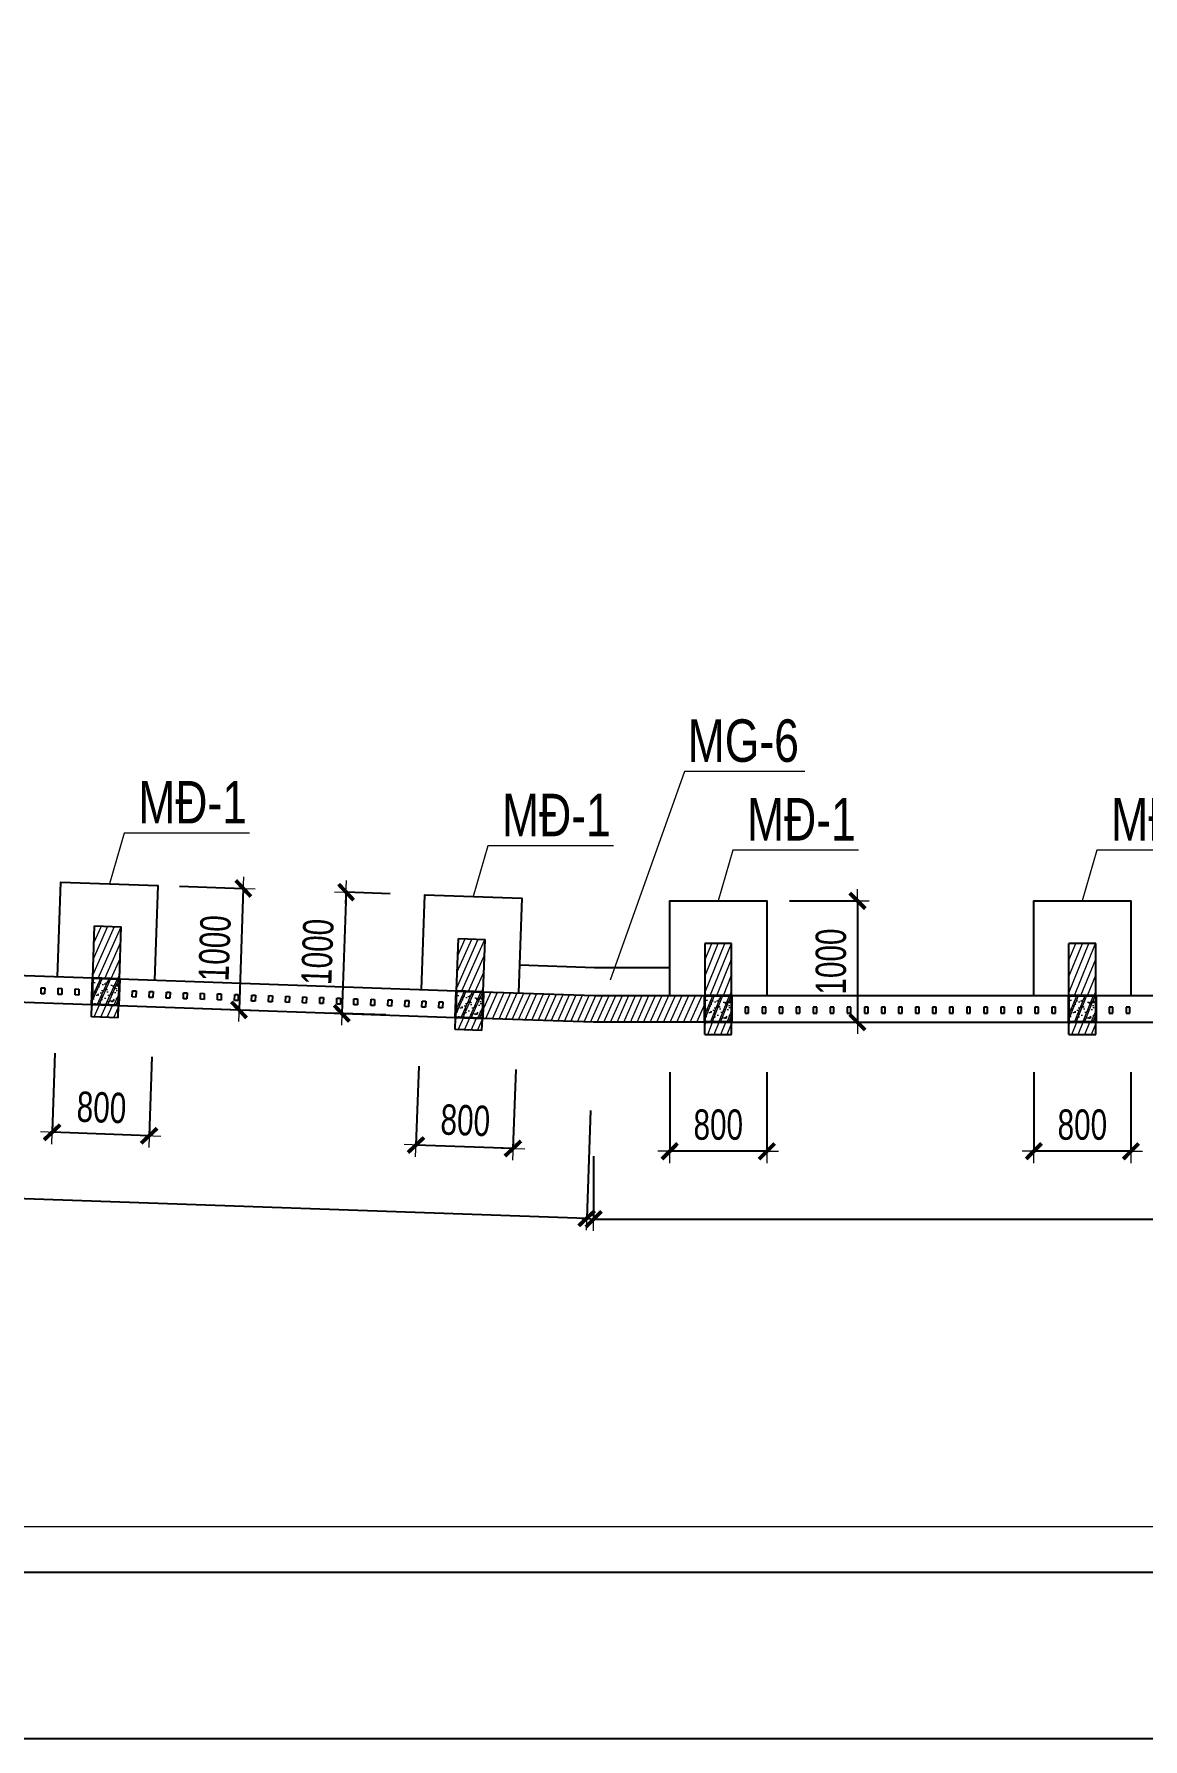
# Model space of a CAD drawing. Header units: millimetres. Extents: x 1360663 to 1465788, y -143522 to -69272.
# Drawn here: x 1419830 to 1428967, y -143522 to -129475 of the extents above; entities that cross this region are included whole.
import ezdxf
from ezdxf.enums import TextEntityAlignment as Align

# ---------------------------------------------------------------- set-up
doc = ezdxf.new("R2010")
doc.units = ezdxf.units.MM
doc.header["$MEASUREMENT"] = 0
doc.header["$PDMODE"] = 3
for name, color, linetype, lineweight in [('CDC-KHUNGTEN', 7, 'Continuous', 20), ('CDC_02.DIM', 1, 'Continuous', 18), ('CDC_03.BORDER', 3, 'Continuous', 25), ('CDC_07.TEXTCOL', 3, 'Continuous', 18), ('CDC_09.COLUMN', 4, 'Continuous', 35), ('CDC_10.HATCH', 251, 'Continuous', 9), ('CDC_11.NOTE', 8, 'Continuous', 18), ('Hatch1', 250, 'Continuous', 5)]:
    doc.layers.add(name, color=color, linetype=linetype, lineweight=lineweight)
doc.layers.add('CDC.10.HATCH', color=9, linetype='Continuous')
doc.styles.add('1', font='arial.ttf', dxfattribs={"width": 0.7})
doc.styles.add('MIDTEXT', font='arial.ttf', dxfattribs={"width": 0.75, "height": 350})
doc.dimstyles.new('X1', dxfattribs={"dimtxt": 250, "dimasz": 0.8, "dimexe": 0, "dimexo": 0, "dimgap": 90, "dimtad": 1, "dimdec": 0, "dimzin": 13, "dimdsep": 46, "dimtxsty": '1', "dimblk1": 'CHEO', "dimblk2": 'CHEO', "dimsah": 1, "dimcen": 0, "dimclrd": 256, "dimclre": 256, "dimclrt": 3, "dimadec": 0, "dimazin": 0, "dimtfac": 1, "dimtdec": 0, "dimtix": 1, "dimtmove": 2, "dimatfit": 3, "dimldrblk": 'CHEO', "dimfxl": 1, "dimtolj": 1, "dimtzin": 13, "dimarcsym": 0})

# ---------------------------------------------------------------- blocks, each defined once
blk = doc.blocks.new('CHEO')
at = {"layer": 'CDC_02.DIM'}
for points in [[(-121, 0), (121, 0)], [(0, 121), (0, -121)]]:
    blk.add_lwpolyline(points, dxfattribs=at)
at = {"layer": 'CDC_02.DIM', "color": 2, "const_width": 40}
blk.add_lwpolyline([(80, 80), (-80, -81)], dxfattribs=at)
blk = doc.blocks.new('*D20')
at = {"layer": 'CDC_02.DIM', "lineweight": -2, "transparency": 16777216}
for p, q in [((1410780, -137865), (1410749, -138752)), ((1424415, -138345), (1424384, -139232)), ((1410750, -138752), (1424383, -139231))]:
    blk.add_line(p, q, dxfattribs=at)
at = {"layer": 'Defpoints', "color": 0, "transparency": 16777216}
for p in [(1410780, -137865), (1424415, -138345), (1424384, -139232)]:
    blk.add_point(p, dxfattribs=at)
at = {"layer": 'CDC_02.DIM', "lineweight": -2, "transparency": 16777216, "xscale": 0.8, "yscale": 0.8, "zscale": 0.8}
for p, rotation in [((1410749, -138752), 177.9849383249283), ((1424384, -139232), 357.9849383249283)]:
    blk.add_blockref('CHEO', p, dxfattribs=dict(at, rotation=rotation))
at = {"layer": 'CDC_02.DIM', "color": 3, "transparency": 16777216, "insert": (1417574, -138774), "char_height": 250, "attachment_point": 5, "rotation": 357.9849, "style": '1'}
blk.add_mtext('\\A1;13643', dxfattribs=at)
blk = doc.blocks.new('*D21')
at = {"layer": 'CDC_02.DIM', "lineweight": -2, "transparency": 16777216}
for p, q in [((1424441, -138720), (1424441, -139240)), ((1442353, -138720), (1442353, -139239)), ((1424441, -139240), (1442352, -139239))]:
    blk.add_line(p, q, dxfattribs=at)
at = {"layer": 'Defpoints', "color": 0, "transparency": 16777216}
for p in [(1424441, -138720), (1442353, -138720), (1442353, -139239)]:
    blk.add_point(p, dxfattribs=at)
at = {"layer": 'CDC_02.DIM', "lineweight": -2, "transparency": 16777216, "xscale": 0.8, "yscale": 0.8, "zscale": 0.8}
for p, rotation in [((1424441, -139240), 180.0018849838016), ((1442353, -139239), 0.001884983801560306)]:
    blk.add_blockref('CHEO', p, dxfattribs=dict(at, rotation=rotation))
at = {"layer": 'CDC_02.DIM', "color": 3, "transparency": 16777216, "insert": (1433397, -139022), "char_height": 250, "attachment_point": 5, "rotation": 0.0019, "style": '1'}
blk.add_mtext('\\A1;17912', dxfattribs=at)
blk = doc.blocks.new('*D106')
at = {"layer": 'CDC_02.DIM', "lineweight": -2, "transparency": 16777216}
for p, q in [((1420002, -137873), (1419979, -138524)), ((1420801, -137901), (1420778, -138552)), ((1420777, -138552), (1419980, -138524))]:
    blk.add_line(p, q, dxfattribs=at)
at = {"layer": 'Defpoints', "color": 0, "transparency": 16777216}
for p in [(1420002, -137873), (1420801, -137901), (1419979, -138524)]:
    blk.add_point(p, dxfattribs=at)
at = {"layer": 'CDC_02.DIM', "lineweight": -2, "transparency": 16777216, "xscale": 0.8, "yscale": 0.8, "zscale": 0.8}
for p, rotation in [((1419979, -138524), 177.9860011409577), ((1420778, -138552), 357.9860011409577)]:
    blk.add_blockref('CHEO', p, dxfattribs=dict(at, rotation=rotation))
at = {"layer": 'CDC_02.DIM', "color": 3, "transparency": 16777216, "insert": (1420386, -138320), "char_height": 250, "attachment_point": 5, "rotation": 357.986, "style": '1'}
blk.add_mtext('\\A1;800', dxfattribs=at)
blk = doc.blocks.new('*D107')
at = {"layer": 'CDC_02.DIM', "lineweight": -2, "transparency": 16777216}
for p, q in [((1421028, -136497), (1421554, -136515)), ((1421554, -136516), (1421519, -137514)), ((1420993, -137496), (1421519, -137515))]:
    blk.add_line(p, q, dxfattribs=at)
at = {"layer": 'Defpoints', "color": 0, "transparency": 16777216}
for p in [(1421028, -136497), (1420993, -137496), (1421519, -137515)]:
    blk.add_point(p, dxfattribs=at)
at = {"layer": 'CDC_02.DIM', "lineweight": -2, "transparency": 16777216, "xscale": 0.8, "yscale": 0.8, "zscale": 0.8}
for p, rotation in [((1421554, -136515), 87.98488724785453), ((1421519, -137515), 267.9848872478545)]:
    blk.add_blockref('CHEO', p, dxfattribs=dict(at, rotation=rotation))
at = {"layer": 'CDC_02.DIM', "color": 3, "transparency": 16777216, "insert": (1421319, -137007), "char_height": 250, "attachment_point": 5, "rotation": 87.9849, "style": '1'}
blk.add_mtext('\\A1;1000', dxfattribs=at)
blk = doc.blocks.new('*D108')
at = {"layer": 'CDC_02.DIM', "lineweight": -2, "transparency": 16777216}
for p, q in [((1423000, -137978), (1422977, -138629)), ((1423799, -138006), (1423776, -138657)), ((1423776, -138657), (1422978, -138629))]:
    blk.add_line(p, q, dxfattribs=at)
at = {"layer": 'Defpoints', "color": 0, "transparency": 16777216}
for p in [(1423000, -137978), (1423799, -138006), (1422977, -138629)]:
    blk.add_point(p, dxfattribs=at)
at = {"layer": 'CDC_02.DIM', "lineweight": -2, "transparency": 16777216, "xscale": 0.8, "yscale": 0.8, "zscale": 0.8}
for p, rotation in [((1422977, -138629), 177.9860011409598), ((1423776, -138657), 357.9860011409598)]:
    blk.add_blockref('CHEO', p, dxfattribs=dict(at, rotation=rotation))
at = {"layer": 'CDC_02.DIM', "color": 3, "transparency": 16777216, "insert": (1423384, -138426), "char_height": 250, "attachment_point": 5, "rotation": 357.986, "style": '1'}
blk.add_mtext('\\A1;800', dxfattribs=at)
blk = doc.blocks.new('*D109')
at = {"layer": 'CDC_02.DIM', "lineweight": -2, "transparency": 16777216}
for p, q in [((1422401, -136546), (1422366, -137544)), ((1422764, -136558), (1422401, -136545)), ((1422729, -137557), (1422366, -137544))]:
    blk.add_line(p, q, dxfattribs=at)
at = {"layer": 'Defpoints', "color": 0, "transparency": 16777216}
for p in [(1422764, -136558), (1422366, -137544), (1422729, -137557)]:
    blk.add_point(p, dxfattribs=at)
at = {"layer": 'CDC_02.DIM', "lineweight": -2, "transparency": 16777216, "xscale": 0.8, "yscale": 0.8, "zscale": 0.8}
for p, rotation in [((1422401, -136545), 87.98488724789458), ((1422366, -137544), 267.9848872478946)]:
    blk.add_blockref('CHEO', p, dxfattribs=dict(at, rotation=rotation))
at = {"layer": 'CDC_02.DIM', "color": 3, "transparency": 16777216, "insert": (1422166, -137037), "char_height": 250, "attachment_point": 5, "rotation": 87.9849, "style": '1'}
blk.add_mtext('\\A1;1000', dxfattribs=at)
blk = doc.blocks.new('*D110')
at = {"layer": 'CDC_02.DIM', "lineweight": -2, "transparency": 16777216}
for p, q in [((1425068, -138029), (1425068, -138680)), ((1425868, -138029), (1425868, -138680)), ((1425867, -138680), (1425068, -138680))]:
    blk.add_line(p, q, dxfattribs=at)
at = {"layer": 'Defpoints', "color": 0, "transparency": 16777216}
for p in [(1425068, -138029), (1425868, -138029), (1425068, -138680)]:
    blk.add_point(p, dxfattribs=at)
at = {"layer": 'CDC_02.DIM', "lineweight": -2, "transparency": 16777216, "xscale": 0.8, "yscale": 0.8, "zscale": 0.8}
for p, rotation in [((1425068, -138680), 180.00110852482), ((1425868, -138680), 0.001108524819937173)]:
    blk.add_blockref('CHEO', p, dxfattribs=dict(at, rotation=rotation))
at = {"layer": 'CDC_02.DIM', "color": 3, "transparency": 16777216, "insert": (1425468, -138462), "char_height": 250, "attachment_point": 5, "rotation": 0.0011, "style": '1'}
blk.add_mtext('\\A1;800', dxfattribs=at)
blk = doc.blocks.new('*D111')
at = {"layer": 'CDC_02.DIM', "lineweight": -2, "transparency": 16777216}
for p, q in [((1426055, -136617), (1426615, -136617)), ((1426615, -136618), (1426615, -137617)), ((1426055, -137617), (1426615, -137617))]:
    blk.add_line(p, q, dxfattribs=at)
at = {"layer": 'Defpoints', "color": 0, "transparency": 16777216}
for p in [(1426055, -136617), (1426055, -137617), (1426615, -137617)]:
    blk.add_point(p, dxfattribs=at)
at = {"layer": 'CDC_02.DIM', "lineweight": -2, "transparency": 16777216, "xscale": 0.8, "yscale": 0.8, "zscale": 0.8}
for p, rotation in [((1426615, -136617), 90), ((1426615, -137617), 270)]:
    blk.add_blockref('CHEO', p, dxfattribs=dict(at, rotation=rotation))
at = {"layer": 'CDC_02.DIM', "color": 3, "transparency": 16777216, "insert": (1426397, -137117), "char_height": 250, "attachment_point": 5, "rotation": 90, "style": '1'}
blk.add_mtext('\\A1;1000', dxfattribs=at)
blk = doc.blocks.new('*D112')
at = {"layer": 'CDC_02.DIM', "lineweight": -2, "transparency": 16777216}
for p, q in [((1428068, -138029), (1428068, -138680)), ((1428868, -138029), (1428868, -138680)), ((1428867, -138680), (1428068, -138680))]:
    blk.add_line(p, q, dxfattribs=at)
at = {"layer": 'Defpoints', "color": 0, "transparency": 16777216}
for p in [(1428068, -138029), (1428868, -138029), (1428068, -138680)]:
    blk.add_point(p, dxfattribs=at)
at = {"layer": 'CDC_02.DIM', "lineweight": -2, "transparency": 16777216, "xscale": 0.8, "yscale": 0.8, "zscale": 0.8}
for p, rotation in [((1428068, -138680), 180.00110852482), ((1428868, -138680), 0.001108524819937173)]:
    blk.add_blockref('CHEO', p, dxfattribs=dict(at, rotation=rotation))
at = {"layer": 'CDC_02.DIM', "color": 3, "transparency": 16777216, "insert": (1428468, -138462), "char_height": 250, "attachment_point": 5, "rotation": 0.0011, "style": '1'}
blk.add_mtext('\\A1;800', dxfattribs=at)
blk = doc.blocks.new('Khung tên chuẩn')
at = {"layer": 'CDC-KHUNGTEN'}
blk.add_lwpolyline([(30654, -246309), (30654, -189709), (-40446, -189709), (-40446, -246309)], close=True, dxfattribs=at)
at = {"layer": 'CDC.10.HATCH', "color": 8}
blk.add_lwpolyline([(-40746, -246609), (38754, -246609), (38754, -189409), (-40746, -189409)], close=True, dxfattribs=at)
at = {"layer": 'Defpoints', "color": 1}
blk.add_lwpolyline([(-44246, -247709), (-44246, -188309), (39854, -188309), (39854, -247709), (-44246, -247709)], close=True, dxfattribs=at)

msp = doc.modelspace()

# ---------------------------------------------------------------- hatches: boundary and pattern name
at = {"layer": 'CDC_10.HATCH'}
h = msp.add_hatch(dxfattribs=at)
h.set_pattern_fill('ANSI31', color=256, scale=400, angle=21.00052, style=0)
h.set_pattern_definition([(66.0005206, (-197332.75, -127271.517), (-45.6774577, 20.3364171), [])])
h.paths.add_polyline_path([(1420548.6, -136830.2), (1420328.7, -136822.5), (1420313.6, -137252.1), (1420533.5, -137259.8)])
h.paths.add_polyline_path([(1420525.7, -137479.7), (1420305.9, -137472), (1420302.4, -137571.9), (1420522.2, -137579.6)])
h = msp.add_hatch(dxfattribs=at)
h.set_pattern_fill('ANSI31', color=256, scale=400, angle=21.00052, style=0)
h.set_pattern_definition([(66.0005206, (-194334.61, -127377.006), (-45.6774577, 20.3364171), [])])
h.paths.add_polyline_path([(1423546.7, -136935.7), (1423326.9, -136928), (1423311.8, -137357.6), (1423531.6, -137365.3)])
h.paths.add_polyline_path([(1423523.9, -137585.2), (1423304, -137577.4), (1423300.5, -137677.4), (1423520.4, -137685.1)])
h = msp.add_hatch(dxfattribs=at)
h.set_pattern_fill('ANSI31', color=256, scale=400.000057, angle=23.01563, style=0)
h.set_pattern_definition([(68.015628, (-191639.526, -184304.35), (-46.3643065, 18.7176867), [])])
h.paths.add_polyline_path([(1425577.6, -136967.6), (1425357.6, -136967.6), (1425357.7, -137397.4), (1425577.6, -137397.4)])
h.paths.add_polyline_path([(1425577.6, -137617.4), (1425357.7, -137617.4), (1425357.6, -137717.4), (1425577.6, -137717.4)])
h = msp.add_hatch(dxfattribs=at)
h.set_pattern_fill('ANSI31', color=256, scale=400.000057, angle=23.01563, style=0)
h.set_pattern_definition([(68.015628, (-188639.526, -184304.35), (-46.3643065, 18.7176867), [])])
h.paths.add_polyline_path([(1428577.6, -136967.6), (1428357.6, -136967.6), (1428357.7, -137397.4), (1428577.6, -137397.4)])
h.paths.add_polyline_path([(1428577.6, -137617.4), (1428357.7, -137617.4), (1428357.6, -137717.4), (1428577.6, -137717.4)])
h = msp.add_hatch(dxfattribs=at)
h.set_pattern_fill('BT-01', color=256, scale=15, angle=21.00052, style=0, pattern_type=2)
h.set_pattern_definition([(71.0005206, (-197332.75, -127271.52), (103.8159927, 29.7697777), [11.25, -123.75]), (16.000521, (-197332.75, -127271.52), (-59.865452, 97.875629), [9, -99]), (121.4519206, (-197324.1, -127269.04), (43.95064, 127.645372), [9.5610285, -105.171317]), (67.184721, (-197343.5, -127243.51), (158.350499, 34.19239), [16.875, -185.625]), (117.636121, (-197330.3, -127240.66), (78.521831, 186.656294), [14.341543, -157.75695]), (12.184721, (-197343.5, -127243.51), (78.521686, 186.656355), [13.5, -148.5]), (42.0005206, (-197326.81, -127245.135), (105.2321877, -24.2937577), [11.25, -123.75]), (347.000521, (-197326.81, -127245.14), (-4.908457, 114.627301), [9, -99]), (92.4519206, (-197318.04, -127247.16), (100.3238, 90.3334645), [9.5610285, -105.171317]), (58.5005206, (-197332.752, -127271.517), (-16.1923723, 47.2709861), [0, -97.8, 0, -100.5, 0, -99.375]), (28.5005206, (-197332.75, -127271.517), (15.6371778, 69.3737538), [0, -57.3, 0, -95.55, 0, -37.875]), (348.5005206, (-197363.98, -127283.504), (75.9671361, 25.5379001), [0, -37.5, 0, -117, 0, -155.25]), (338.5005206, (-197377.984, -127288.88), (76.286104, 45.3683858), [0, -48.75, 0, -77.7, 0, -110.25]), (66.0005206, (-197332.75, -127271.517), (-58.2387585, 25.9289318), []), (66.0005206, (-197339.34, -127254.36), (-58.2387585, 25.9289318), [])])
edge = h.paths.add_edge_path()
edge.add_line((1420313.6, -137252.1), (1420533.5, -137259.8))
edge.add_line((1420533.5, -137259.8), (1420525.7, -137479.7))
edge.add_line((1420525.7, -137479.7), (1420305.9, -137472))
edge.add_line((1420305.9, -137472), (1420313.6, -137252.1))
h = msp.add_hatch(dxfattribs=at)
h.set_pattern_fill('BT-01', color=256, scale=15, angle=21.00052, style=0, pattern_type=2)
h.set_pattern_definition([(71.0005206, (-194334.61, -127377.01), (103.8159927, 29.7697777), [11.25, -123.75]), (16.000521, (-194334.61, -127377.01), (-59.865452, 97.875629), [9, -99]), (121.4519206, (-194325.96, -127374.52), (43.95064, 127.645372), [9.5610285, -105.171317]), (67.184721, (-194345.36, -127349), (158.350499, 34.19239), [16.875, -185.625]), (117.636121, (-194332.16, -127346.15), (78.521831, 186.656294), [14.341543, -157.75695]), (12.184721, (-194345.36, -127349), (78.521686, 186.656355), [13.5, -148.5]), (42.0005206, (-194328.67, -127350.625), (105.2321877, -24.2937577), [11.25, -123.75]), (347.000521, (-194328.67, -127350.62), (-4.908457, 114.627301), [9, -99]), (92.4519206, (-194319.9, -127352.65), (100.3238, 90.3334645), [9.5610285, -105.171317]), (58.5005206, (-194334.608, -127377.006), (-16.1923723, 47.2709861), [0, -97.8, 0, -100.5, 0, -99.375]), (28.5005206, (-194334.61, -127377.006), (15.6371778, 69.3737538), [0, -57.3, 0, -95.55, 0, -37.875]), (348.5005206, (-194365.836, -127388.993), (75.9671361, 25.5379001), [0, -37.5, 0, -117, 0, -155.25]), (338.5005206, (-194379.84, -127394.37), (76.286104, 45.3683858), [0, -48.75, 0, -77.7, 0, -110.25]), (66.0005206, (-194334.61, -127377.006), (-58.2387585, 25.9289318), []), (66.0005206, (-194341.19, -127359.85), (-58.2387585, 25.9289318), [])])
edge = h.paths.add_edge_path()
edge.add_line((1423311.8, -137357.6), (1423531.6, -137365.3))
edge.add_line((1423531.6, -137365.3), (1423523.9, -137585.2))
edge.add_line((1423523.9, -137585.2), (1423304, -137577.4))
edge.add_line((1423304, -137577.4), (1423311.7, -137357.6))
h = msp.add_hatch(dxfattribs=at)
h.set_pattern_fill('ANSI31', color=256, scale=400, angle=21.00052, style=0)
h.set_pattern_definition([(66.0005206, (-206327.186, -126955.05), (-45.6774577, 20.3364171), [])])
edge = h.paths.add_edge_path()
edge.add_line((1423531.6, -137365.3), (1424444.4, -137397.4))
edge.add_line((1424444.4, -137397.4), (1425357.6, -137397.3))
edge.add_line((1425357.6, -137397.3), (1425357.6, -137617.4))
edge.add_line((1425357.6, -137617.4), (1424440.5, -137617.4))
edge.add_line((1424440.5, -137617.4), (1423523.9, -137585.2))
edge.add_line((1423523.9, -137585.2), (1423531.6, -137365.3))
h = msp.add_hatch(dxfattribs=at)
h.set_pattern_fill('BT-01', color=256, scale=15.000002, angle=23.01563, style=0, pattern_type=2)
h.set_pattern_definition([(73.015628, (-191639.526, -184304.35), (102.7050115, 33.401855), [11.2500016, -123.750018]), (18.015628, (-191639.53, -184304.35), (-63.270041, 95.710066), [9.000001, -99.000014]), (123.467028, (-191630.97, -184301.56), (39.435071, 129.11189), [9.56103, -105.171332]), (69.199828, (-191651.26, -184276.74), (157.050288, 39.739331), [16.875002, -185.625026]), (119.651228, (-191638.17, -184273.42), (71.909886, 189.301954), [14.341545, -157.756973]), (14.199828, (-191651.26, -184276.74), (71.909738, 189.30201), [13.500002, -148.500021]), (44.015628, (-191634.52, -184277.77), (106.021368, -20.578457), [11.2500016, -123.750018]), (349.015628, (-191634.52, -184277.77), (-8.936064, 114.383835), [9.000001, -99.000014]), (94.467028, (-191625.68, -184279.49), (97.0853765, 93.8053014), [9.56103, -105.171332]), (60.515628, (-191639.526, -184304.348), (-17.8445514, 46.6723874), [0, -97.800014, 0, -100.5000143, 0, -99.3750142]), (30.515628, (-191639.526, -184304.35), (13.1881196, 69.8807126), [0, -57.3000082, 0, -95.5500136, 0, -37.8750054]), (350.515628, (-191670.313, -184317.426), (75.0221786, 28.1933442), [0, -37.5000054, 0, -117.0000167, 0, -155.2500222]), (340.515628, (-191684.12, -184323.29), (74.6436497, 48.0227853), [0, -48.750007, 0, -77.700011, 0, -110.2500157]), (68.015628, (-191639.526, -184304.35), (-59.1144908, 23.8650505), []), (68.015628, (-191646.71, -184287.435), (-59.1144908, 23.8650505), [])])
edge = h.paths.add_edge_path()
edge.add_line((1425357.7, -137397.4), (1425577.6, -137397.4))
edge.add_line((1425577.6, -137397.4), (1425577.6, -137617.4))
edge.add_line((1425577.6, -137617.4), (1425357.7, -137617.4))
edge.add_line((1425357.7, -137617.4), (1425357.6, -137397.4))
h = msp.add_hatch(dxfattribs=at)
h.set_pattern_fill('BT-01', color=256, scale=15.000002, angle=23.01563, style=0, pattern_type=2)
h.set_pattern_definition([(73.015628, (-188639.53, -184304.35), (102.7050115, 33.401855), [11.2500016, -123.750018]), (18.015628, (-188639.53, -184304.35), (-63.270041, 95.710066), [9.000001, -99.000014]), (123.467028, (-188630.97, -184301.56), (39.435071, 129.11189), [9.56103, -105.171332]), (69.199828, (-188651.26, -184276.74), (157.050288, 39.739331), [16.875002, -185.625026]), (119.651228, (-188638.17, -184273.42), (71.909886, 189.301954), [14.341545, -157.756973]), (14.199828, (-188651.26, -184276.74), (71.909738, 189.30201), [13.500002, -148.500021]), (44.015628, (-188634.52, -184277.77), (106.021368, -20.578457), [11.2500016, -123.750018]), (349.015628, (-188634.52, -184277.77), (-8.936064, 114.383835), [9.000001, -99.000014]), (94.467028, (-188625.68, -184279.49), (97.0853765, 93.8053014), [9.56103, -105.171332]), (60.515628, (-188639.526, -184304.348), (-17.8445514, 46.6723874), [0, -97.800014, 0, -100.5000143, 0, -99.3750142]), (30.515628, (-188639.526, -184304.35), (13.1881196, 69.8807126), [0, -57.3000082, 0, -95.5500136, 0, -37.8750054]), (350.515628, (-188670.313, -184317.426), (75.0221786, 28.1933442), [0, -37.5000054, 0, -117.0000167, 0, -155.2500222]), (340.515628, (-188684.12, -184323.29), (74.6436497, 48.0227853), [0, -48.750007, 0, -77.700011, 0, -110.2500157]), (68.015628, (-188639.526, -184304.35), (-59.1144908, 23.8650505), []), (68.015628, (-188646.71, -184287.436), (-59.1144908, 23.8650505), [])])
edge = h.paths.add_edge_path()
edge.add_line((1428357.7, -137397.4), (1428577.6, -137397.4))
edge.add_line((1428577.6, -137397.4), (1428577.6, -137617.4))
edge.add_line((1428577.6, -137617.4), (1428357.7, -137617.4))
edge.add_line((1428357.7, -137617.4), (1428357.6, -137397.4))

# ---------------------------------------------------------------- linework, layer by layer
at = {"layer": 'CDC_03.BORDER'}
for p, q in [((1420313.6, -137252.1), (1420328.7, -136822.5)), ((1420328.7, -136822.5), (1420548.6, -136830.2)), ((1420533.5, -137259.8), (1420548.6, -136830.2)), ((1423311.8, -137357.6), (1423326.9, -136928)), ((1423326.9, -136928), (1423546.7, -136935.7)), ((1423531.6, -137365.3), (1423546.7, -136935.7)), ((1425577.6, -136967.6), (1425357.6, -136967.6)), ((1425357.6, -136967.6), (1425357.6, -137397.4)), ((1425577.6, -137397.4), (1425577.6, -136967.6)), ((1428577.6, -136967.6), (1428357.6, -136967.6)), ((1428357.6, -137397.4), (1428357.6, -136967.6)), ((1428577.6, -137397.4), (1428577.6, -136967.6)), ((1417535.3, -137154.3), (1420313.6, -137252.1)), ((1419887.3, -137382.1), (1419889, -137332.2)), ((1419889, -137332.2), (1419919, -137333.2)), ((1419919, -137333.2), (1419917.3, -137383.2)), ((1420027.7, -137387.1), (1420029.4, -137337.1)), ((1420029.4, -137337.1), (1420059.4, -137338.2)), ((1420059.4, -137338.2), (1420057.7, -137388.1)), ((1420168.1, -137392), (1420169.9, -137342.1)), ((1420169.9, -137342.1), (1420199.8, -137343.1)), ((1420199.8, -137343.1), (1420198.1, -137393.1)), ((1420305.9, -137471.9), (1420313.6, -137252.1)), ((1420533.5, -137259.8), (1420525.7, -137479.7)), ((1420533.5, -137259.8), (1423311.8, -137357.6)), ((1420638.8, -137408.4), (1420640.6, -137358.4)), ((1420640.6, -137358.4), (1420670.6, -137359.5)), ((1420670.6, -137359.5), (1420668.8, -137409.4)), ((1420779.2, -137413.3), (1420781, -137363.4)), ((1420781, -137363.4), (1420811, -137364.4)), ((1420811, -137364.4), (1420809.2, -137414.4)), ((1420919.6, -137418.3), (1420921.4, -137368.3)), ((1420921.4, -137368.3), (1420951.4, -137369.4)), ((1420951.4, -137369.4), (1420949.6, -137419.3)), ((1423304, -137577.4), (1423311.8, -137357.6)), ((1423523.9, -137585.2), (1423531.6, -137365.3)), ((1423531.6, -137365.3), (1424444.4, -137397.4)), ((1417527.6, -137374.2), (1420305.9, -137471.9)), ((1419917.3, -137383.2), (1419887.3, -137382.1)), ((1420057.7, -137388.1), (1420027.7, -137387.1)), ((1420198.1, -137393.1), (1420168.1, -137392)), ((1420302.4, -137571.9), (1420305.9, -137471.9)), ((1420522.2, -137579.6), (1420525.7, -137479.7)), ((1420525.7, -137479.7), (1423304, -137577.4)), ((1420668.8, -137409.4), (1420638.8, -137408.4)), ((1420809.2, -137414.4), (1420779.2, -137413.3)), ((1420949.6, -137419.3), (1420919.6, -137418.3)), ((1421060.1, -137423.2), (1421061.8, -137373.3)), ((1421090, -137424.3), (1421060.1, -137423.2)), ((1421061.8, -137373.3), (1421091.8, -137374.3)), ((1421091.8, -137374.3), (1421090, -137424.3)), ((1421200.5, -137428.2), (1421202.2, -137378.2)), ((1421230.5, -137429.2), (1421200.5, -137428.2)), ((1421202.2, -137378.2), (1421232.2, -137379.3)), ((1421232.2, -137379.3), (1421230.5, -137429.2)), ((1421340.9, -137433.1), (1421342.6, -137383.2)), ((1421370.9, -137434.2), (1421340.9, -137433.1)), ((1421342.6, -137383.2), (1421372.6, -137384.2)), ((1421372.6, -137384.2), (1421370.9, -137434.2)), ((1421481.3, -137438.1), (1421483.1, -137388.1)), ((1421511.3, -137439.1), (1421481.3, -137438.1)), ((1421483.1, -137388.1), (1421513, -137389.2)), ((1421513, -137389.2), (1421511.3, -137439.1)), ((1421621.7, -137443), (1421623.5, -137393.1)), ((1421651.7, -137444.1), (1421621.7, -137443)), ((1421623.5, -137393.1), (1421653.4, -137394.1)), ((1421653.4, -137394.1), (1421651.7, -137444.1)), ((1421762.1, -137448), (1421763.9, -137398)), ((1421792.1, -137449.1), (1421762.1, -137448)), ((1421763.9, -137398), (1421793.9, -137399.1)), ((1421793.9, -137399.1), (1421792.1, -137449.1)), ((1421902.5, -137452.9), (1421904.3, -137403)), ((1421932.5, -137454), (1421902.5, -137452.9)), ((1421904.3, -137403), (1421934.3, -137404)), ((1421934.3, -137404), (1421932.5, -137454)), ((1422042.9, -137457.9), (1422044.7, -137407.9)), ((1422072.9, -137459), (1422042.9, -137457.9)), ((1422044.7, -137407.9), (1422074.7, -137409)), ((1422074.7, -137409), (1422072.9, -137459)), ((1422183.4, -137462.9), (1422185.1, -137412.9)), ((1422213.3, -137463.9), (1422183.4, -137462.9)), ((1422185.1, -137412.9), (1422215.1, -137413.9)), ((1422215.1, -137413.9), (1422213.3, -137463.9)), ((1422323.8, -137467.8), (1422325.5, -137417.8)), ((1422353.8, -137468.9), (1422323.8, -137467.8)), ((1422325.5, -137417.8), (1422355.5, -137418.9)), ((1422355.5, -137418.9), (1422353.8, -137468.9)), ((1422464.2, -137472.8), (1422465.9, -137422.8)), ((1422494.2, -137473.8), (1422464.2, -137472.8)), ((1422465.9, -137422.8), (1422495.9, -137423.8)), ((1422495.9, -137423.8), (1422494.2, -137473.8)), ((1422604.6, -137477.7), (1422606.4, -137427.7)), ((1422634.6, -137478.8), (1422604.6, -137477.7)), ((1422606.4, -137427.7), (1422636.3, -137428.8)), ((1422636.3, -137428.8), (1422634.6, -137478.8)), ((1422745, -137482.7), (1422746.8, -137432.7)), ((1422775, -137483.7), (1422745, -137482.7)), ((1422746.8, -137432.7), (1422776.7, -137433.7)), ((1422776.7, -137433.7), (1422775, -137483.7)), ((1422885.4, -137487.6), (1422887.2, -137437.6)), ((1422915.4, -137488.7), (1422885.4, -137487.6)), ((1422887.2, -137437.6), (1422917.2, -137438.7)), ((1422917.2, -137438.7), (1422915.4, -137488.7)), ((1423025.8, -137492.6), (1423027.6, -137442.6)), ((1423055.8, -137493.6), (1423025.8, -137492.6)), ((1423027.6, -137442.6), (1423057.6, -137443.7)), ((1423057.6, -137443.7), (1423055.8, -137493.6)), ((1423166.2, -137497.5), (1423168, -137447.6)), ((1423196.2, -137498.6), (1423166.2, -137497.5)), ((1423168, -137447.6), (1423198, -137448.6)), ((1423198, -137448.6), (1423196.2, -137498.6)), ((1424444.4, -137397.4), (1425357.6, -137397.4)), ((1425357.6, -137397.4), (1425357.6, -137617.4)), ((1425577.6, -137397.4), (1428357.6, -137397.4)), ((1425577.6, -137617.4), (1425577.6, -137397.4)), ((1425718.1, -137492.4), (1425688.1, -137492.4)), ((1425688.1, -137492.4), (1425688.1, -137542.4)), ((1425718.1, -137542.4), (1425718.1, -137492.4)), ((1425858.6, -137492.4), (1425828.6, -137492.4)), ((1425828.6, -137492.4), (1425828.6, -137542.4)), ((1425858.6, -137542.4), (1425858.6, -137492.4)), ((1425999.1, -137492.4), (1425969.1, -137492.4)), ((1425969.1, -137492.4), (1425969.1, -137542.4)), ((1425999.1, -137542.4), (1425999.1, -137492.4)), ((1426139.6, -137492.4), (1426109.6, -137492.4)), ((1426109.6, -137492.4), (1426109.6, -137542.4)), ((1426139.6, -137542.4), (1426139.6, -137492.4)), ((1426280.1, -137492.4), (1426250.1, -137492.4)), ((1426250.1, -137492.4), (1426250.1, -137542.4)), ((1426280.1, -137542.4), (1426280.1, -137492.4)), ((1426420.6, -137492.3), (1426390.6, -137492.3)), ((1426390.6, -137492.3), (1426390.6, -137542.3)), ((1426420.6, -137542.3), (1426420.6, -137492.3)), ((1426561.1, -137492.3), (1426531.1, -137492.3)), ((1426531.1, -137492.3), (1426531.1, -137542.3)), ((1426561.1, -137542.3), (1426561.1, -137492.3)), ((1426701.6, -137492.3), (1426671.6, -137492.3)), ((1426671.6, -137492.3), (1426671.6, -137542.3)), ((1426701.6, -137542.3), (1426701.6, -137492.3)), ((1426842.1, -137492.3), (1426812.1, -137492.3)), ((1426812.1, -137492.3), (1426812.1, -137542.3)), ((1426842.1, -137542.3), (1426842.1, -137492.3)), ((1426982.6, -137492.3), (1426952.6, -137492.3)), ((1426952.6, -137492.3), (1426952.6, -137542.3)), ((1426982.6, -137542.3), (1426982.6, -137492.3)), ((1427123.1, -137492.3), (1427093.1, -137492.3)), ((1427093.1, -137492.3), (1427093.1, -137542.3)), ((1427123.1, -137542.3), (1427123.1, -137492.3)), ((1427263.6, -137492.3), (1427233.6, -137492.3)), ((1427233.6, -137492.3), (1427233.6, -137542.3)), ((1427263.6, -137542.3), (1427263.6, -137492.3)), ((1427404.1, -137492.3), (1427374.1, -137492.3)), ((1427374.1, -137492.3), (1427374.1, -137542.3)), ((1427404.1, -137542.3), (1427404.1, -137492.3)), ((1427544.6, -137492.2), (1427514.6, -137492.2)), ((1427514.6, -137492.2), (1427514.6, -137542.2)), ((1427544.6, -137542.2), (1427544.6, -137492.2)), ((1427685.1, -137492.2), (1427655.1, -137492.2)), ((1427655.1, -137492.2), (1427655.1, -137542.2)), ((1427685.1, -137542.2), (1427685.1, -137492.2)), ((1427825.6, -137492.2), (1427795.6, -137492.2)), ((1427795.6, -137492.2), (1427795.6, -137542.2)), ((1427825.6, -137542.2), (1427825.6, -137492.2)), ((1427966.1, -137492.2), (1427936.1, -137492.2)), ((1427936.1, -137492.2), (1427936.1, -137542.2)), ((1427966.1, -137542.2), (1427966.1, -137492.2)), ((1428106.6, -137492.2), (1428076.6, -137492.2)), ((1428076.6, -137492.2), (1428076.6, -137542.2)), ((1428106.6, -137542.2), (1428106.6, -137492.2)), ((1428247.1, -137492.2), (1428217.1, -137492.2)), ((1428217.1, -137492.2), (1428217.1, -137542.2)), ((1428247.1, -137542.2), (1428247.1, -137492.2)), ((1428357.6, -137397.4), (1428357.6, -137617.4)), ((1428577.6, -137397.4), (1431357.6, -137397.4)), ((1428577.6, -137617.4), (1428577.6, -137397.4)), ((1428718.1, -137492.4), (1428688.1, -137492.4)), ((1428688.1, -137492.4), (1428688.1, -137542.4)), ((1428718.1, -137542.4), (1428718.1, -137492.4)), ((1428858.6, -137492.4), (1428828.6, -137492.4)), ((1428828.6, -137492.4), (1428828.6, -137542.4)), ((1428858.6, -137542.4), (1428858.6, -137492.4)), ((1420522.2, -137579.6), (1420302.4, -137571.9)), ((1423300.5, -137677.4), (1423304, -137577.4)), ((1423520.4, -137685.1), (1423523.9, -137585.2)), ((1424440.5, -137617.4), (1423523.9, -137585.2)), ((1425357.6, -137617.4), (1424440.5, -137617.4)), ((1425357.6, -137717.4), (1425357.6, -137617.4)), ((1425577.6, -137617.4), (1428357.6, -137617.4)), ((1425577.6, -137717.4), (1425577.6, -137617.4)), ((1425688.1, -137542.4), (1425718.1, -137542.4)), ((1425828.6, -137542.4), (1425858.6, -137542.4)), ((1425969.1, -137542.4), (1425999.1, -137542.4)), ((1426109.6, -137542.4), (1426139.6, -137542.4)), ((1426250.1, -137542.4), (1426280.1, -137542.4)), ((1426390.6, -137542.3), (1426420.6, -137542.3)), ((1426531.1, -137542.3), (1426561.1, -137542.3)), ((1426671.6, -137542.3), (1426701.6, -137542.3)), ((1426812.1, -137542.3), (1426842.1, -137542.3)), ((1426952.6, -137542.3), (1426982.6, -137542.3)), ((1427093.1, -137542.3), (1427123.1, -137542.3)), ((1427233.6, -137542.3), (1427263.6, -137542.3)), ((1427374.1, -137542.3), (1427404.1, -137542.3)), ((1427514.6, -137542.2), (1427544.6, -137542.2)), ((1427655.1, -137542.2), (1427685.1, -137542.2)), ((1427795.6, -137542.2), (1427825.6, -137542.2)), ((1427936.1, -137542.2), (1427966.1, -137542.2)), ((1428076.6, -137542.2), (1428106.6, -137542.2)), ((1428217.1, -137542.2), (1428247.1, -137542.2)), ((1428357.6, -137717.4), (1428357.6, -137617.4)), ((1428577.6, -137617.4), (1431357.6, -137617.4)), ((1428577.6, -137717.4), (1428577.6, -137617.4)), ((1428688.1, -137542.4), (1428718.1, -137542.4)), ((1428828.6, -137542.4), (1428858.6, -137542.4)), ((1423520.4, -137685.1), (1423300.5, -137677.4)), ((1425357.6, -137717.4), (1425577.6, -137717.4)), ((1428357.6, -137717.4), (1428577.6, -137717.4))]:
    msp.add_line(p, q, dxfattribs=at)
at = {"layer": 'CDC_03.BORDER', "flags": 128}
for points in [[(1420023.8, -137241.9), (1420051.2, -136462.4), (1420850.7, -136490.5), (1420823.3, -137270)], [(1423021.9, -137347.4), (1423049.3, -136567.9), (1423848.9, -136596), (1423821.4, -137375.5)], [(1425067.6, -137397.4), (1425067.6, -136617.4), (1425867.6, -136617.4), (1425867.6, -137397.4)], [(1428067.6, -137397.4), (1428067.6, -136617.4), (1428867.6, -136617.4), (1428867.6, -137397.4)], [(1425067.6, -137167.4), (1424448.4, -137167.4), (1423829.5, -137145.6)]]:
    msp.add_lwpolyline(points, dxfattribs=at)
at = {"layer": 'CDC_09.COLUMN', "flags": 128}
for points in [[(1420313.6, -137252.1), (1420533.5, -137259.8), (1420525.7, -137479.7), (1420305.9, -137472), (1420313.6, -137252.1)], [(1423311.8, -137357.6), (1423531.6, -137365.3), (1423523.9, -137585.2), (1423304, -137577.4), (1423311.7, -137357.6)], [(1425357.7, -137397.4), (1425577.6, -137397.4), (1425577.6, -137617.4), (1425357.7, -137617.4), (1425357.6, -137397.4)], [(1428357.7, -137397.4), (1428577.6, -137397.4), (1428577.6, -137617.4), (1428357.7, -137617.4), (1428357.6, -137397.4)]]:
    msp.add_lwpolyline(points, dxfattribs=at)
at = {"layer": 'CDC_11.NOTE', "linetype": 'Continuous'}
for points in [[(1426182.1, -135551.5), (1425188.4, -135551.5), (1424576.6, -137271.4)], [(1421606.2, -136059), (1420571.8, -136059), (1420451, -136476.4)], [(1424604.3, -136164.5), (1423570, -136164.5), (1423449.1, -136581.9)], [(1426622.8, -136200), (1425588.5, -136200), (1425467.6, -136617.4)], [(1429622.8, -136200), (1428588.5, -136200), (1428467.6, -136617.4)]]:
    msp.add_lwpolyline(points, dxfattribs=at)

# ---------------------------------------------------------------- block references
at = {"layer": 'Hatch1', "xscale": 1.250000000640284, "yscale": 1.250000000640284, "zscale": 1.250000000640284}
msp.add_blockref('Khung tên chuẩn', (1415970.7, 166114), dxfattribs=at)

# ---------------------------------------------------------------- texts
at = {"layer": 'CDC_07.TEXTCOL', "linetype": 'Continuous', "style": 'MIDTEXT', "width": 0.75}
for s, p in [('MG-6', (1425674.2, -135296.5)), ('MĐ-1', (1421136.5, -135804.1)), ('MĐ-1', (1424134.6, -135909.5)), ('MĐ-1', (1426153.2, -135945)), ('MĐ-1', (1429153.2, -135945.1))]:
    msp.add_text(s, height=350, rotation=360, dxfattribs=at).set_placement(p, align=Align.MIDDLE)

# ---------------------------------------------------------------- dimensions: what is measured, and where the dimension line sits
at = {"layer": 'CDC_02.DIM'}
for p1, p2, distance, picture, middle in [((1421028.2, -136496.7), (1420993, -137496.1), 525.9, '*D107', (1421318.6, -137007.3)), ((1422763.7, -136557.8), (1422728.5, -137557.2), -363, '*D109', (1422165.8, -137037.1)), ((1426055.3, -136617.4), (1426055.3, -137617.4), 559.3, '*D111', (1426396.9, -137117.4)), ((1410780.1, -137864.9), (1424414.9, -138344.7), -887.4, '*D20', (1417573.9, -138774.1)), ((1420801.1, -137900.7), (1420001.6, -137872.6), 651.3, '*D106', (1420386.1, -138320.1)), ((1423799.3, -138006.2), (1422999.8, -137978.1), 651.3, '*D108', (1423384.3, -138425.6)), ((1425867.7, -138028.5), (1425067.7, -138028.5), 651.3, '*D110', (1425467.7, -138462.2)), ((1428867.7, -138028.5), (1428067.7, -138028.5), 651.3, '*D112', (1428467.7, -138462.2)), ((1424440.5, -138720.2), (1442352.9, -138719.6), -519.8, '*D21', (1433396.7, -139022))]:
    dim = msp.add_aligned_dim(p1=p1, p2=p2, distance=distance, dimstyle='X1', dxfattribs=at)
    dim.commit()
    dim.dimension.update_dxf_attribs({"geometry": picture, "text_midpoint": middle})

doc.saveas('drawing.dxf')
